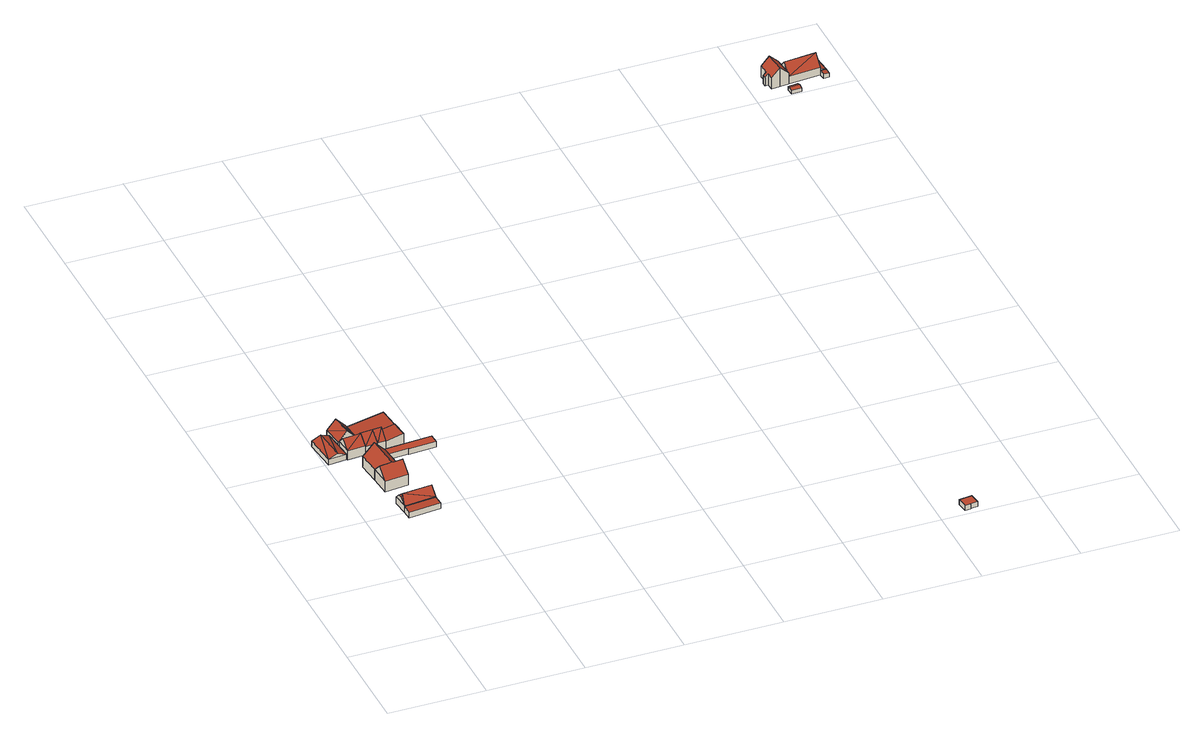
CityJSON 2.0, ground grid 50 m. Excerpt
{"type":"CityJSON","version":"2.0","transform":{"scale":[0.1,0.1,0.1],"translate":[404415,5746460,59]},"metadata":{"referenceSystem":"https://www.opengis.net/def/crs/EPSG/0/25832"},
"CityObjects":{
"building1":{"type":"Building","attributes":{"Gemeindeschluessel":"05515000","Geometrietyp2DReferenz":"3000","function":"31001_2700","roofType":"3100","measuredHeight":4.91},"geometry":[{"type":"Solid","lod":"2","boundaries":[[[[0,1,2,3]],[[4,5,1,0]],[[6,7,5,4]],[[3,2,7,6]],[[0,8,4]],[[6,9,3]],[[3,9,8]],[[8,0,3]],[[9,6,4]],[[4,8,9]],[[1,5,7,2]]]],"semantics":{"surfaces":[{"type":"WallSurface"},{"type":"RoofSurface"},{"type":"GroundSurface"}],"values":[[0,0,0,0,0,0,1,1,1,1,2]]}}]},
"building2":{"type":"Building","attributes":{"Gemeindeschluessel":"05515000","Geometrietyp2DReferenz":"3000","function":"51009_1610","roofType":"2100","measuredHeight":3.61},"geometry":[{"type":"Solid","lod":"2","boundaries":[[[[10,11,12,13]],[[14,15,11,10]],[[16,17,15,14]],[[13,12,17,16]],[[14,10,13,16]],[[11,15,17,12]]]],"semantics":{"surfaces":[{"type":"WallSurface"},{"type":"RoofSurface"},{"type":"GroundSurface"}],"values":[[0,0,0,0,1,2]]}}]},
"building3":{"type":"Building","attributes":{"Gemeindeschluessel":"05515000","Geometrietyp2DReferenz":"3000","function":"31001_2700","roofType":"9999","measuredHeight":7.91},"geometry":[{"type":"Solid","lod":"2","boundaries":[[[[18,11,15,19]],[[20,21,11,18]],[[22,23,21,20]],[[19,15,23,22]],[[18,24,25,20]],[[22,26,19]],[[24,27,25]],[[19,26,27]],[[18,19,27]],[[27,24,18]],[[27,26,22]],[[25,27,22]],[[22,20,25]],[[11,21,23,15]]]],"semantics":{"surfaces":[{"type":"WallSurface"},{"type":"RoofSurface"},{"type":"GroundSurface"}],"values":[[0,0,0,0,0,0,1,1,1,1,1,1,1,2]]}}]},
"building4":{"type":"Building","attributes":{"Gemeindeschluessel":"05515000","Geometrietyp2DReferenz":"3000","function":"31001_1000","roofType":"5000","measuredHeight":11.81},"address":[{"country":"Germany","locality":"Münster","thoroughfareNumber":"168","thoroughfareName":"Davertstraße"}],"geometry":[{"type":"Solid","lod":"2","boundaries":[[[[28,29,30,31]],[[32,33,29,28]],[[34,35,33,32]],[[36,37,35,34]],[[38,39,37,36]],[[40,41,39,38]],[[42,43,41,40]],[[31,30,43,42]],[[44,45,46,47,42,40,48]],[[40,38,48]],[[48,38,36,44]],[[45,44,36,34,49]],[[34,32,49]],[[45,49,32,28,46]],[[46,28,31,47]],[[31,42,47]],[[29,33,35,37,39,41,43,30]]]],"semantics":{"surfaces":[{"type":"WallSurface"},{"type":"RoofSurface"},{"type":"GroundSurface"}],"values":[[0,0,0,0,0,0,0,0,1,0,1,1,0,1,1,0,2]]}}]},
"building5":{"type":"Building","attributes":{"Gemeindeschluessel":"05515000","Geometrietyp2DReferenz":"3000","function":"31001_2700"},"children":["building5-1","building5-2"]},
"building5-1":{"type":"BuildingPart","attributes":{"roofType":"3100","measuredHeight":9.4},"parents":["building5"],"geometry":[{"type":"Solid","lod":"2","boundaries":[[[[50,51,52,53]],[[54,55,51,50]],[[56,57,55,54]],[[58,59,57,56]],[[58,56,60]],[[60,61,62,58]],[[61,60,54]],[[54,50,63,61]],[[63,50,53]],[[60,56,54]],[[52,51,55,57,59]],[[59,58,53,52]],[[63,62,61]],[[63,53,58,62]]]],"semantics":{"surfaces":[{"type":"WallSurface"},{"type":"RoofSurface"},{"type":"GroundSurface"},{"type":"ClosureSurface"}],"values":[[0,0,0,0,1,1,1,1,0,0,2,3,0,3]]}}]},
"building5-2":{"type":"BuildingPart","attributes":{"roofType":"3100","measuredHeight":9.41},"parents":["building5"],"geometry":[{"type":"Solid","lod":"2","boundaries":[[[[64,65,66,67]],[[63,53,52,65,64]],[[67,66,59,58,68]],[[64,69,63]],[[68,70,67]],[[64,67,70]],[[70,69,64]],[[69,70,68]],[[68,62,63,69]],[[65,52,59,66]],[[62,68,58]],[[59,52,53,58]],[[53,63,62,58]]]],"semantics":{"surfaces":[{"type":"WallSurface"},{"type":"RoofSurface"},{"type":"GroundSurface"},{"type":"ClosureSurface"}],"values":[[0,0,0,0,0,1,1,1,1,2,0,3,3]]}}]},
"building6":{"type":"Building","attributes":{"Gemeindeschluessel":"05515000","Geometrietyp2DReferenz":"3000","function":"31001_2700","roofType":"3100","measuredHeight":9.31},"geometry":[{"type":"Solid","lod":"2","boundaries":[[[[71,72,73,74]],[[75,76,72,71]],[[77,78,76,75]],[[74,73,78,77]],[[71,79,75]],[[77,80,74]],[[80,79,71]],[[71,74,80]],[[79,80,77]],[[77,75,79]],[[72,76,78,73]]]],"semantics":{"surfaces":[{"type":"WallSurface"},{"type":"RoofSurface"},{"type":"GroundSurface"}],"values":[[0,0,0,0,0,0,1,1,1,1,2]]}}]},
"building7":{"type":"Building","attributes":{"Gemeindeschluessel":"05515000","Geometrietyp2DReferenz":"3000","function":"51009_1610"},"children":["building7-1","building7-2","building7-3"]},
"building7-1":{"type":"BuildingPart","attributes":{"roofType":"2100","measuredHeight":5.52},"parents":["building7"],"geometry":[{"type":"Solid","lod":"2","boundaries":[[[[81,82,83,84,85]],[[86,87,82,81]],[[88,89,87,86]],[[81,85,90,88,86]],[[83,82,87,89]],[[90,85,84]],[[89,88,90,84,83]]]],"semantics":{"surfaces":[{"type":"WallSurface"},{"type":"RoofSurface"},{"type":"GroundSurface"},{"type":"ClosureSurface"}],"values":[[0,0,0,1,2,0,3]]}}]},
"building7-2":{"type":"BuildingPart","attributes":{"roofType":"3100","measuredHeight":9.54},"parents":["building7"],"geometry":[{"type":"Solid","lod":"2","boundaries":[[[[91,66,92,77]],[[93,94,95,66,91]],[[77,92,96,97,74]],[[91,98,93]],[[74,80,77]],[[80,98,91]],[[91,77,80]],[[98,80,74]],[[74,93,98]],[[66,95,96,92]],[[94,93,74,97]],[[96,95,94,97]]]],"semantics":{"surfaces":[{"type":"WallSurface"},{"type":"RoofSurface"},{"type":"GroundSurface"},{"type":"ClosureSurface"}],"values":[[0,0,0,0,0,1,1,1,1,2,0,3]]}}]},
"building7-3":{"type":"BuildingPart","attributes":{"roofType":"2100","measuredHeight":5.38},"parents":["building7"],"geometry":[{"type":"Solid","lod":"2","boundaries":[[[[97,96,89,88,99]],[[100,57,95,94]],[[101,102,57,100]],[[84,83,102,101]],[[100,94,97,99,90,84,101]],[[89,96,95,57,102,83]],[[88,90,99]],[[89,83,84,90,88]],[[95,96,97,94]]]],"semantics":{"surfaces":[{"type":"WallSurface"},{"type":"RoofSurface"},{"type":"GroundSurface"},{"type":"ClosureSurface"}],"values":[[0,0,0,0,1,2,0,3,3]]}}]},
"building8":{"type":"Building","attributes":{"Gemeindeschluessel":"05515000","Geometrietyp2DReferenz":"3000","function":"31001_2000","roofType":"1000","measuredHeight":3.15},"geometry":[{"type":"Solid","lod":"2","boundaries":[[[[103,104,105,106]],[[107,108,104,103]],[[109,110,108,107]],[[111,112,110,109]],[[113,114,112,111]],[[106,105,114,113]],[[111,109,107,103,106,113]],[[104,108,110,112,114,105]]]],"semantics":{"surfaces":[{"type":"WallSurface"},{"type":"RoofSurface"},{"type":"GroundSurface"}],"values":[[0,0,0,0,0,0,1,2]]}}]},
"building9":{"type":"Building","attributes":{"Gemeindeschluessel":"05515000","Geometrietyp2DReferenz":"3000","function":"31001_2460","roofType":"1000","measuredHeight":2.85},"geometry":[{"type":"Solid","lod":"2","boundaries":[[[[115,116,117,118]],[[119,120,116,115]],[[121,122,120,119]],[[123,124,122,121]],[[125,126,124,123]],[[118,117,126,125]],[[123,121,119,115,118,125]],[[116,120,122,124,126,117]]]],"semantics":{"surfaces":[{"type":"WallSurface"},{"type":"RoofSurface"},{"type":"GroundSurface"}],"values":[[0,0,0,0,0,0,1,2]]}}]},
"building10":{"type":"Building","attributes":{"Gemeindeschluessel":"05515000","Geometrietyp2DReferenz":"3000","function":"31001_1000","roofType":"3100","measuredHeight":10.44},"address":[{"country":"Germany","locality":"Münster","thoroughfareNumber":"145","thoroughfareName":"Davertstraße"}],"geometry":[{"type":"Solid","lod":"2","boundaries":[[[[127,128,129,130]],[[131,132,128,127]],[[133,134,132,131]],[[135,136,134,133]],[[137,138,136,135]],[[139,140,138,137]],[[141,142,140,139]],[[143,144,142,141]],[[145,146,144,143]],[[147,148,146,145]],[[130,129,148,147]],[[141,139,137,135,143]],[[133,131,127,130,147,145,143,135]],[[128,132,134,136,138,140,142,144,146,148,129]]]],"semantics":{"surfaces":[{"type":"WallSurface"},{"type":"RoofSurface"},{"type":"GroundSurface"}],"values":[[0,0,0,0,0,0,0,0,0,0,0,1,1,2]]}}]},
"building11":{"type":"Building","attributes":{"Gemeindeschluessel":"05515000","Geometrietyp2DReferenz":"3000","function":"31001_2700","roofType":"3100","measuredHeight":2.73},"geometry":[{"type":"Solid","lod":"2","boundaries":[[[[149,150,151,152]],[[153,154,150,149]],[[155,156,154,153]],[[152,151,156,155]],[[149,157,153]],[[155,158,152]],[[152,158,157,149]],[[153,157,158,155]],[[150,154,156,151]]]],"semantics":{"surfaces":[{"type":"WallSurface"},{"type":"RoofSurface"},{"type":"GroundSurface"}],"values":[[0,0,0,0,0,0,1,1,2]]}}]},
"building12":{"type":"Building","attributes":{"Gemeindeschluessel":"05515000","Geometrietyp2DReferenz":"3000","function":"31001_2700","roofType":"3100","measuredHeight":9.7},"geometry":[{"type":"Solid","lod":"2","boundaries":[[[[159,160,161,162]],[[163,164,160,159]],[[165,166,164,163]],[[162,161,166,165]],[[159,167,163]],[[165,168,162]],[[168,167,159]],[[159,162,168]],[[167,168,165]],[[165,163,167]],[[160,164,166,161]]]],"semantics":{"surfaces":[{"type":"WallSurface"},{"type":"RoofSurface"},{"type":"GroundSurface"}],"values":[[0,0,0,0,0,0,1,1,1,1,2]]}}]},
"building13":{"type":"Building","attributes":{"Gemeindeschluessel":"05515000","Geometrietyp2DReferenz":"3000","function":"31001_2700","roofType":"2100","measuredHeight":2.57},"geometry":[{"type":"Solid","lod":"2","boundaries":[[[[169,170,171,172]],[[173,161,170,169]],[[174,175,161,173]],[[172,171,175,174]],[[173,169,172,174]],[[170,161,175,171]]]],"semantics":{"surfaces":[{"type":"WallSurface"},{"type":"RoofSurface"},{"type":"GroundSurface"}],"values":[[0,0,0,0,1,2]]}}]},
"building14":{"type":"Building","attributes":{"Gemeindeschluessel":"05515000","Geometrietyp2DReferenz":"3000","function":"31001_2700","roofType":"2100","measuredHeight":3.32},"geometry":[{"type":"Solid","lod":"2","boundaries":[[[[176,161,175,174]],[[177,166,161,176]],[[178,179,166,177]],[[174,175,179,178]],[[177,176,174,178]],[[161,166,179,175]]]],"semantics":{"surfaces":[{"type":"WallSurface"},{"type":"RoofSurface"},{"type":"GroundSurface"}],"values":[[0,0,0,0,1,2]]}}]}
},
"vertices":[
[1,1665,44],[1,1665,13],[18,1493,13],[18,1493,44],[93,1674,44],[93,1674,13],[110,1501,44],[110,1501,13],[47,1669,63],[64,1497,63],
[196,994,50],[196,994,14],[200,946,14],[200,946,46],[360,1010,50],[360,1010,14],[366,961,46],[366,961,14],
[196,994,52],[360,1010,52],[188,1079,52],[188,1079,14],[353,1095,52],[353,1095,14],[194,1022,79],[191,1052,79],[357,1052,93],[206,1038,93],
[168,1294,74],[168,1294,15],[167,1294,15],[167,1294,74],[157,1416,74],[157,1416,15],[275,1427,74],[275,1427,15],[286,1305,74],[286,1305,15],[287,1305,74],[287,1305,15],[297,1196,74],[297,1196,15],[177,1184,74],[177,1184,15],[236,1245,129],[232,1249,132],[229,1245,129],[172,1239,129],[292,1251,129],[216,1421,133],
[104,1591,54],[104,1591,9],[109,1592,9],[109,1592,54],[93,1704,54],[93,1704,9],[188,1714,54],[188,1714,9],[199,1601,54],[199,1601,9],[140,1709,104],[151,1596,104],[194,1601,59],[109,1592,59],
[117,1502,59],[117,1502,9],[208,1510,9],[208,1510,59],[199,1601,59],[113,1547,104],[203,1556,104],
[308,1612,55],[308,1612,12],[264,1609,12],[264,1609,55],[316,1520,55],[316,1520,12],[273,1516,55],[273,1516,12],[312,1566,105],[268,1563,105],
[409,1529,65],[409,1529,9],[400,1619,9],[400,1619,63],[400,1619,65],[316,1520,51],[316,1520,9],[308,1612,51],[308,1612,9],[346,1615,57],
[208,1510,55],[273,1516,9],[199,1605,55],[199,1605,39],[199,1605,9],[264,1609,9],[264,1609,47],[203,1557,105],
[308,1612,52],[188,1714,39],[390,1732,63],[390,1732,9],
[283,1424,46],[283,1424,15],[395,1433,15],[395,1433,46],[280,1471,46],[280,1471,15],[534,1489,46],[534,1489,15],[537,1439,46],[537,1439,15],[395,1430,46],[395,1430,15],
[2622,6,54],[2622,6,26],[2651,9,26],[2651,9,54],[2615,63,54],[2615,63,26],[2682,71,54],[2682,71,26],[2689,15,54],[2689,15,26],[2651,11,54],[2651,11,26],
[3080,3634,60],[3080,3634,13],[3081,3614,13],[3081,3614,60],[3096,3636,75],[3096,3636,13],[3092,3690,75],[3092,3690,13],[3136,3694,118],[3136,3694,13],[3180,3698,76],[3180,3698,13],[3181,3679,76],[3181,3679,13],[3189,3586,76],[3189,3586,13],[3145,3582,118],[3145,3582,13],[3101,3578,76],[3101,3578,13],[3098,3615,76],[3098,3615,13],
[3172,3504,33],[3172,3504,13],[3223,3508,13],[3223,3508,33],[3169,3543,33],[3169,3543,13],[3220,3547,33],[3220,3547,13],[3170,3523,40],[3221,3528,40],
[3189,3586,55],[3189,3586,14],[3354,3600,14],[3354,3600,55],[3181,3679,55],[3181,3679,14],[3347,3693,55],[3347,3693,14],[3185,3632,111],[3351,3646,111],
[3357,3566,40],[3357,3566,14],[3387,3568,14],[3387,3568,37],[3354,3600,40],[3385,3602,37],[3385,3602,14],
[3354,3600,47],[3347,3693,47],[3377,3696,37],[3377,3696,14]
]}
